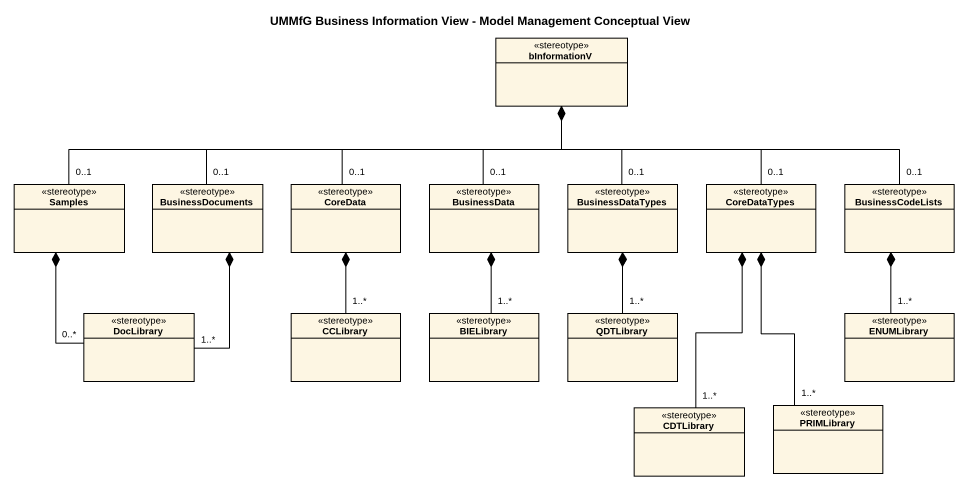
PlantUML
@startuml
title UMMfG Business Information View - Model Management Conceptual View
hide circle
hide empty members
class bInformationV <<stereotype>>
class Samples <<stereotype>>
class BusinessDocuments <<stereotype>>
class CoreData <<stereotype>>
class BusinessData <<stereotype>>
class BusinessDataTypes <<stereotype>>
class CoreDataTypes <<stereotype>>
class BusinessCodeLists <<stereotype>>
class DocLibrary <<stereotype>>
class CCLibrary <<stereotype>>
class BIELibrary <<stereotype>>
class QDTLibrary <<stereotype>>
class ENUMLibrary <<stereotype>>
class CDTLibrary <<stereotype>>
class PRIMLibrary <<stereotype>>
Samples "0..1" -right-* bInformationV
BusinessDocuments "0..1" -right-* bInformationV
CoreData "0..1" -up-* bInformationV
BusinessData "0..1" -up-* bInformationV
BusinessDataTypes "0..1" -up-* bInformationV
CoreDataTypes "0..1" -up-* bInformationV
BusinessCodeLists "0..1" -left-* bInformationV
DocLibrary "0..*" -up-* Samples
DocLibrary "1..*" -up-* BusinessDocuments
CCLibrary "1..*" -up-* CoreData
BIELibrary "1..*" -up-* BusinessData
QDTLibrary "1..*" -up-* BusinessDataTypes
ENUMLibrary "1..*" -up-* BusinessCodeLists
CDTLibrary "1..*" -up-* CoreDataTypes
PRIMLibrary "1..*" -up-* CoreDataTypes
@enduml
